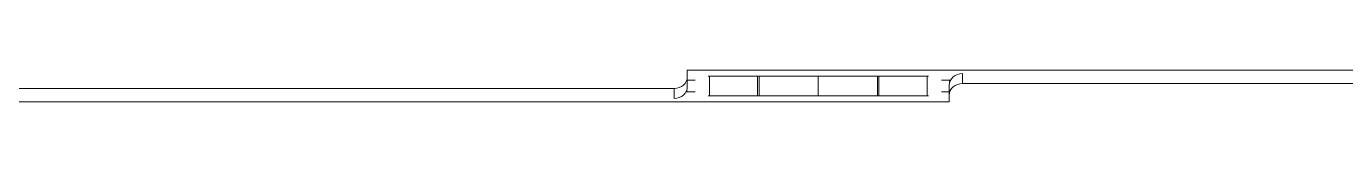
# Model space of a CAD drawing. Header units: millimetres. Extents: x -12977 to 11786, y -11805 to 10558.
# Drawn here: x -507 to 494, y 5453 to 5477 of the extents above; entities that cross this region are included whole.
import ezdxf

# ---------------------------------------------------------------- set-up
doc = ezdxf.new("R2010")
doc.units = ezdxf.units.MM
doc.layers.add('DIKOM_ОБЪЕКТ', color=7, linetype='Continuous')

msp = doc.modelspace()

# ---------------------------------------------------------------- linework, layer by layer
at = {"layer": 'DIKOM_ОБЪЕКТ', "color": 7, "linetype": 'Continuous', "lineweight": 15}
for p, q in [((-5.498, 5471.391), (-5.498, 5476.587)), ((-5.498, 5476.587), (969.957, 5476.587)), ((-5.497, 5469.089), (-5.498, 5476.587)), ((-5.498, 5471.391), (-5.497, 5463.892)), ((10.263, 5472.081), (11.354, 5472.081)), ((11.354, 5472.081), (47.836, 5472.076)), ((11.354, 5472.081), (11.354, 5457.081)), ((47.836, 5472.076), (47.835, 5457.076)), ((48.996, 5472.076), (48.997, 5457.075)), ((93.79, 5472.073), (93.79, 5457.073)), ((138.587, 5472.075), (138.586, 5457.075)), ((139.748, 5472.076), (176.235, 5472.081)), ((139.748, 5472.076), (139.748, 5457.076)), ((176.235, 5472.081), (177.326, 5472.081)), ((176.235, 5472.081), (176.235, 5457.08)), ((203.086, 5473.917), (203.085, 5466.416)), ((-641.991, 5462.73), (-15.498, 5462.73)), ((-15.497, 5455.231), (-15.498, 5462.73)), ((-5.735, 5462.014), (-5.735, 5460.062)), ((-5.497, 5463.892), (-5.497, 5469.089)), ((-5.497, 5469.089), (0.498, 5469.089)), ((187.092, 5469.089), (194.118, 5469.089)), ((193.086, 5457.756), (193.086, 5465.258)), ((193.325, 5469.089), (193.325, 5467.138)), ((829.578, 5466.416), (203.085, 5466.416)), ((193.086, 5452.56), (-782.369, 5452.56)), ((0.497, 5460.062), (-6.528, 5460.062)), ((10.238, 5457.081), (11.354, 5457.081)), ((11.354, 5457.081), (47.835, 5457.076)), ((139.748, 5457.076), (176.235, 5457.08)), ((176.235, 5457.08), (177.351, 5457.081)), ((193.086, 5460.062), (187.092, 5460.062)), ((193.086, 5457.756), (193.086, 5452.56))]:
    msp.add_line(p, q, dxfattribs=at)
at = {"layer": 'DIKOM_ОБЪЕКТ', "color": 7, "linetype": 'Continuous', "lineweight": 15, "flags": 128}
for points in [[(-15.498, 5462.73), (-13.547, 5462.896), (-11.671, 5463.389), (-9.942, 5464.19), (-8.427, 5465.267), (-7.184, 5466.579), (-6.259, 5468.076), (-5.69, 5469.701), (-5.498, 5471.391)], [(47.836, 5472.076), (47.986, 5472.076), (48.135, 5472.076), (48.283, 5472.075), (48.429, 5472.075), (48.573, 5472.076), (48.716, 5472.076), (48.857, 5472.075), (48.996, 5472.076)], [(48.996, 5472.076), (51.908, 5472.075), (55.135, 5472.075), (58.651, 5472.074), (62.433, 5472.074), (66.451, 5472.074), (70.677, 5472.073), (75.079, 5472.073), (79.626, 5472.073), (84.283, 5472.073), (89.016, 5472.073), (93.79, 5472.073)], [(93.79, 5472.073), (98.565, 5472.073), (103.298, 5472.073), (107.955, 5472.073), (112.501, 5472.073), (116.904, 5472.073), (121.13, 5472.074), (125.149, 5472.074), (128.931, 5472.074), (132.448, 5472.075), (135.674, 5472.075), (138.587, 5472.075)], [(138.587, 5472.075), (138.726, 5472.076), (138.868, 5472.075), (139.01, 5472.076), (139.155, 5472.076), (139.301, 5472.076), (139.448, 5472.076), (139.597, 5472.076), (139.748, 5472.076)], [(193.086, 5465.258), (193.278, 5466.947), (193.847, 5468.571), (194.771, 5470.069), (196.015, 5471.381), (197.53, 5472.458), (199.259, 5473.258), (201.135, 5473.751), (203.086, 5473.917)], [(-5.497, 5463.892), (-5.689, 5462.203), (-6.258, 5460.578), (-7.182, 5459.08), (-8.426, 5457.768), (-9.942, 5456.691), (-11.67, 5455.891), (-13.547, 5455.398), (-15.497, 5455.231)], [(203.085, 5466.416), (201.134, 5466.25), (199.259, 5465.757), (197.53, 5464.956), (196.014, 5463.879), (194.77, 5462.567), (193.847, 5461.07), (193.278, 5459.446), (193.086, 5457.756)], [(47.835, 5457.076), (47.986, 5457.076), (48.135, 5457.076), (48.282, 5457.076), (48.428, 5457.076), (48.573, 5457.076), (48.716, 5457.075), (48.857, 5457.075), (48.997, 5457.075)], [(48.997, 5457.075), (51.908, 5457.075), (55.134, 5457.075), (58.651, 5457.074), (62.433, 5457.074), (66.451, 5457.074), (70.677, 5457.074), (75.08, 5457.073), (79.626, 5457.073), (84.283, 5457.073), (89.016, 5457.073), (93.79, 5457.073)], [(93.79, 5457.073), (98.565, 5457.073), (103.298, 5457.073), (107.955, 5457.073), (112.501, 5457.073), (116.904, 5457.074), (121.13, 5457.073), (125.149, 5457.074), (128.931, 5457.074), (132.448, 5457.075), (135.675, 5457.075), (138.586, 5457.075)], [(138.586, 5457.075), (138.726, 5457.075), (138.867, 5457.076), (139.01, 5457.075), (139.155, 5457.076), (139.301, 5457.076), (139.448, 5457.075), (139.597, 5457.075), (139.748, 5457.076)]]:
    msp.add_lwpolyline(points, dxfattribs=at)

doc.saveas('drawing.dxf')
